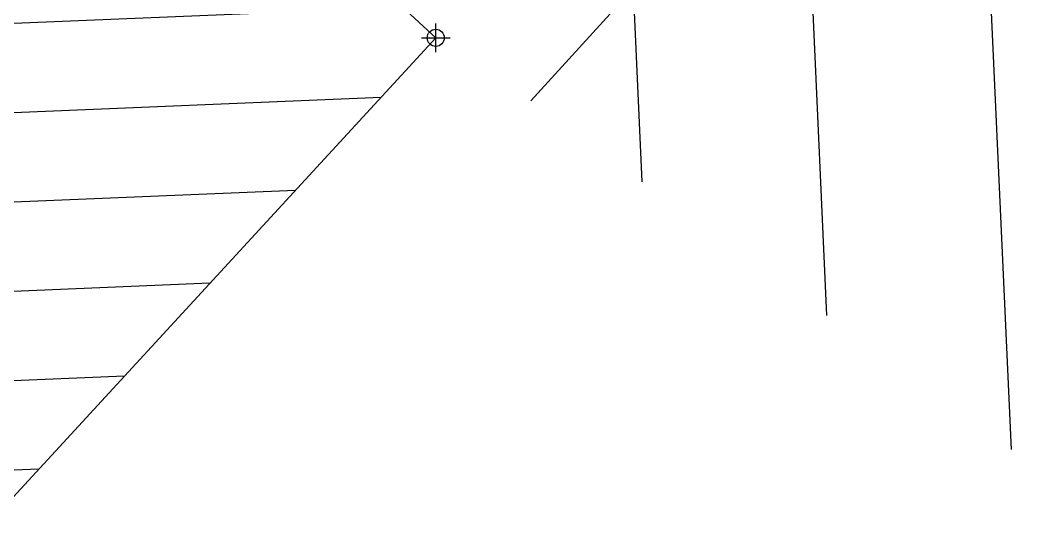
# Model space of a CAD drawing. Extents: x 9555 to 11275, y -8412 to -6382.
# Drawn here: x 10130.52 to 10137.54, y -8063.09 to -8059.56 of the extents above; entities that cross this region are included whole.
import ezdxf

# ---------------------------------------------------------------- set-up
doc = ezdxf.new("R2010")
doc.units = 0
doc.header["$MEASUREMENT"] = 0
doc.header["$XCLIPFRAME"] = 2
doc.header["$PDMODE"] = 33
doc.header["$PDSIZE"] = 0.12
doc.layers.get('0').update_dxf_attribs({"color": 53, "lineweight": 50})
for name, color, linetype in [('02_CAT', 7, 'Continuous'), ('GEI-Punti', 7, 'Continuous'), ('Gei-Punti_3D', 3, 'Continuous'), ('GEI-Simboli', 6, 'Continuous'), ('Immagine', 181, 'Continuous'), ('Ril-Fabbr_Retino', 8, 'Continuous')]:
    doc.layers.add(name, color=color, linetype=linetype)
doc.layers.add('Ril-Fabbr', color=9, linetype='Continuous', lineweight=30)
picture_1 = doc.add_image_def('image2.png', size_in_pixel=(4950, 3510))
picture_2 = doc.add_image_def('image3.png', size_in_pixel=(3510, 4950))

# ---------------------------------------------------------------- blocks, each defined once
blk = doc.blocks.new('-Fgl. 957E Estratto Foglio Intero_PostFR2')
at = {"layer": 'Immagine'}
image = blk.add_image(picture_1, insert=(9917.2837, -8422.5093), size_in_units=(838.1827, 594.3477), rotation=0.0010902, dxfattribs=at)
image.set_boundary_path([(308.7556, 193.629), (4680.1613, 3410.4582)])
image.dxf.flags = 15
blk = doc.blocks.new('-Fgl. 958 Estratto Foglio Intero_PostFR3')
at = {"layer": 'Immagine'}
image = blk.add_image(picture_2, insert=(9716.786, -8308.1751), size_in_units=(1485.8143, 2095.3791), rotation=-0.0010435, dxfattribs=at)
image.set_boundary_path([(486.98583, 415.04353), (2987.8801, 4584.84325)])
image.dxf.flags = 15
blk = doc.blocks.new('- Fogli_Unione (Estratti_20043_SpostatoComeAll.957E_SuRIL_PostFR1-FR2-FR3 (2021-02-08)')
for name in ['-Fgl. 958 Estratto Foglio Intero_PostFR3', '-Fgl. 957E Estratto Foglio Intero_PostFR2']:
    blk.add_blockref(name, (0, 0))
blk = doc.blocks.new('2493-1_PostFRAZ')
at = {"layer": '02_CAT'}
blk.add_blockref('- Fogli_Unione (Estratti_20043_SpostatoComeAll.957E_SuRIL_PostFR1-FR2-FR3 (2021-02-08)', (2.4006, 6.7638), dxfattribs=at)

msp = doc.modelspace()

# ---------------------------------------------------------------- hatches: boundary and pattern name
at = {"layer": 'Ril-Fabbr_Retino'}
h = msp.add_hatch(dxfattribs=at)
h.set_pattern_fill('ANSI31', color=256, scale=5, angle=317.39021, style=0)
h.set_pattern_definition([(2.390209, (26.48645, 46.70743), (-0.026065572, 0.624456232), [])])
h.paths.add_polyline_path([(10133.8533, -8051.5713), (10130.6821, -8048.7134), (10123.2168, -8056.8149), (10130.0146, -8063.3996), (10133.4367, -8059.6859), (10129.6421, -8056.1893)])
h = msp.add_hatch(dxfattribs=at)
h.set_pattern_fill('ANSI31', color=256, scale=10, angle=47.617114, style=0)
h.paths.add_polyline_path([(10151.9437, -8064.173), (10140.1906, -8053.4522), (10134.1023, -8060.1267), (10147.0647, -8069.521)])

# ---------------------------------------------------------------- linework, layer by layer
at = {"layer": 'GEI-Punti'}
msp.add_point((10133.4367, -8059.6859), dxfattribs=at)
at = {"layer": 'Gei-Punti_3D'}
msp.add_point((10133.4367, -8059.6859, 101.9601), dxfattribs=at)
at = {"layer": 'GEI-Simboli'}
for p, q in [((10133.4367, -8059.7859), (10133.4367, -8059.5859)), ((10133.3367, -8059.6859), (10133.5367, -8059.6859))]:
    msp.add_line(p, q, dxfattribs=at)
at = {"layer": 'Ril-Fabbr'}
msp.add_lwpolyline([(10123.2168, -8056.8149), (10130.6821, -8048.7134), (10133.8533, -8051.5713), (10129.6421, -8056.1893), (10133.4367, -8059.6859), (10130.0146, -8063.3996)], close=True, dxfattribs=at)
msp.add_lwpolyline([(10147.0647, -8069.521), (10151.9437, -8064.173), (10140.1906, -8053.4522), (10134.1023, -8060.1267)], dxfattribs=at)

# ---------------------------------------------------------------- block references
at = {"layer": '02_CAT'}
msp.add_blockref('2493-1_PostFRAZ', (0, 0), dxfattribs=at)

doc.saveas('drawing.dxf')
